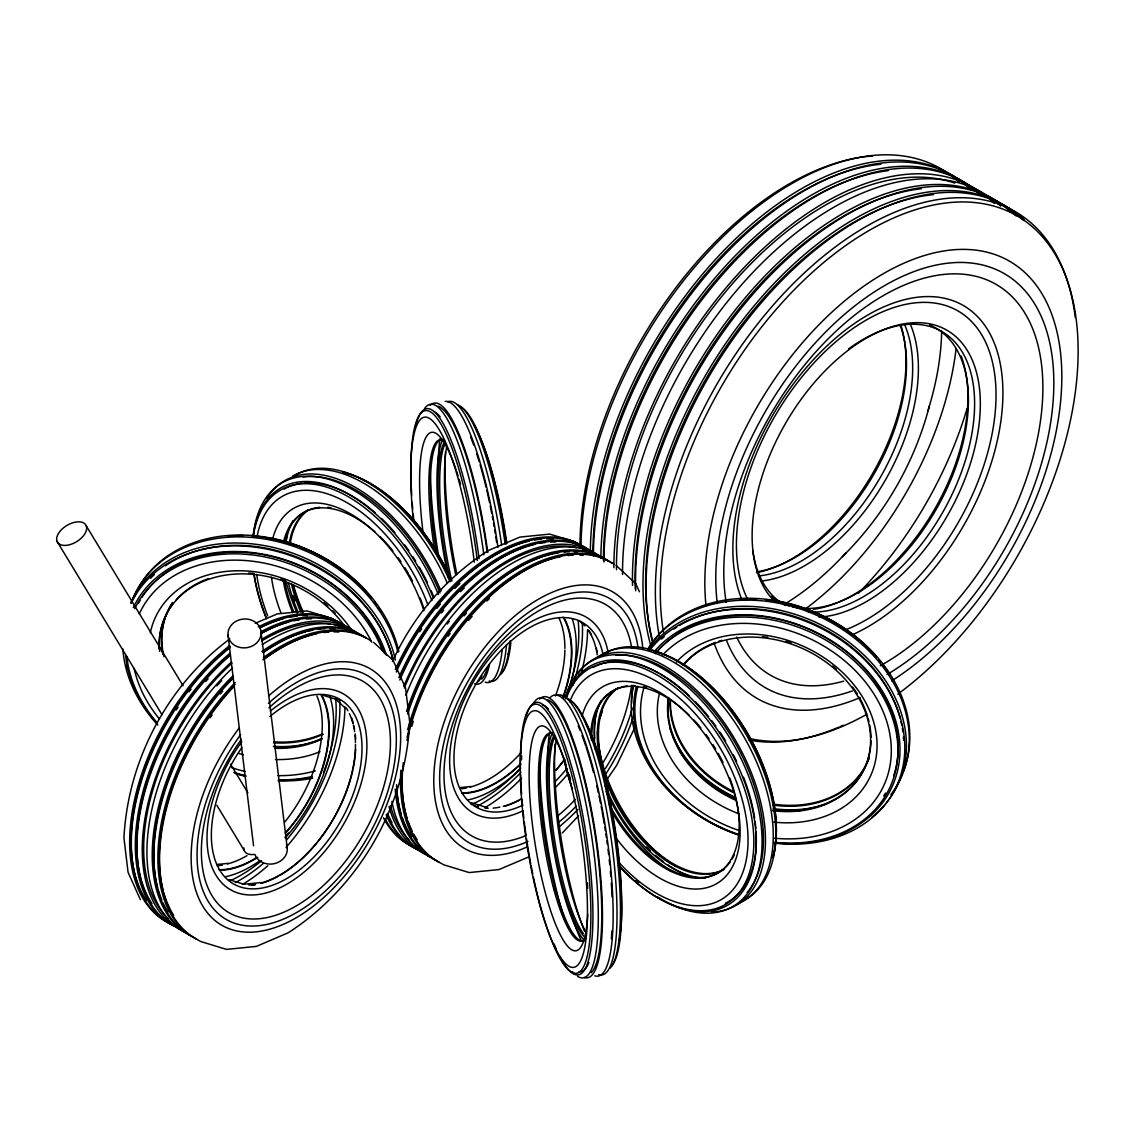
<?xml version="1.0" encoding="UTF-8"?>
<svg xmlns="http://www.w3.org/2000/svg" width="1133" height="1133" viewBox="0 0 1133 1133"><rect width="100%" height="100%" fill="white"/><g stroke="black" fill="none" stroke-linecap="round" stroke-linejoin="round"><path stroke-width="1.5" d="M409.679 722.344C405.642 806.271 358.835 887.351 288.164 932.799L256.384 946.395L226.543 949.397L200.768 941.537L195.329 938.478A172.839 99.789 -60 0 1 234.389 686.046M929.428 405.883C914.699 462.689 884.179 515.543 842.343 556.7M392.5 661.502C412.879 616.451 446.331 577.306 488.068 550.695M635.273 726.607L616.706 765.271L607.033 779.433M562.237 833.038L578.651 815.703M229.73 638.998C167.571 685.026 127.774 760.781 123.95 837.995L128.071 872.311L140.379 899.659M255.18 623.32L277.245 613.93L307.071 610.928L332.847 618.788M488.337 550.511L519.863 537.099L549.689 534.096L575.465 541.956M528.941 856.831L499.002 869.563L469.161 872.566L443.4 864.706M459.644 787.633L471.073 786.5M217.012 864.465L228.441 863.332M243.68 884.278L261.652 882.494M322.664 695.166L338.059 699.925M471.385 802.745L486.779 807.489M228.767 879.576L244.162 884.335M616.168 565.452L635.585 583.467M373.55 642.284L392.967 660.298M335.056 698.608L345.692 708.465M86.292 525.91A16.598 9.461 -31.2 0 1 67.286 545.228A16.598 9.461 -31.2 0 1 61.409 529.734A16.598 9.461 -31.2 0 1 86.292 525.91L183.079 685.777M230.551 764.194L247.9 792.845M57.032 541.333L162.033 714.767M216.814 805.251L244.204 850.486M635.854 583.849L639.451 591.766M393.236 660.681L405.43 687.632M405.557 688.014L409.707 722.018M261.072 632.058A16.598 14.417 -6.9 0 1 237.151 646.589A16.598 14.417 -6.9 0 1 235.395 621.663A16.598 14.417 -6.9 0 1 261.072 632.058L287.258 848.277M228.002 634.806L253.551 845.799M351.627 717.968A107.04 61.805 -60 0 1 353.199 722.996M353.921 725.984A107.04 61.805 -60 0 1 354.544 729.071M355.224 733.915A107.04 61.805 -60 0 1 355.649 738.957M355.663 749.083A107.04 61.805 -60 0 1 353.199 768.245M352.859 769.902A107.04 61.805 -60 0 1 280.092 875.228M278.576 876.092A107.04 61.805 -60 0 1 261.964 883.159M255.35 884.717A107.04 61.805 -60 0 1 251.965 885.213M346.245 707.998A106.53 61.508 -60 0 1 347.888 710.731M349.389 713.648A106.53 61.508 -60 0 1 352.901 723.35M353.312 724.936A106.53 61.508 -60 0 1 354.601 731.635M355.026 735.175A106.53 61.508 -60 0 1 355.45 742.512M355.479 744.381A106.53 61.508 -60 0 1 260.647 883.131M255.534 884.278A106.53 61.508 -60 0 1 248.849 885.057M269.895 716.523A106.53 61.508 -60 0 1 361.03 762.665A106.53 61.508 -60 0 1 247.504 888.541A106.53 61.508 -60 0 1 241.811 747.667M270.32 711.127A113.045 65.275 -60 0 1 365.548 763.274A113.045 65.275 -60 0 1 243.34 894.334A113.045 65.275 -60 0 1 241.796 741.704M268.946 707.898A133.68 77.186 -60 0 1 389.681 756.518A133.68 77.186 -60 0 1 247.235 918.636A133.68 77.186 -60 0 1 241.357 739.297M268.408 703.423A140.917 81.364 -60 0 1 395.459 755.584A140.917 81.364 -60 0 1 244.402 925.548A140.917 81.364 -60 0 1 240.578 734.736M268.79 695.775A148.14 85.527 -60 0 1 399.34 756.362A148.14 85.527 -60 0 1 238.553 931.298A148.14 85.527 -60 0 1 239.29 727.868M316.886 696.002A106.53 61.508 -60 0 1 284.61 822.275M246.952 855.684A106.53 61.508 -60 0 1 227.45 863.969M222.337 865.116A106.53 61.508 -60 0 1 217.295 865.768M321.22 695.322A106.53 61.508 -60 0 1 285.318 832.897M256.27 857.766A106.53 61.508 -60 0 1 218.938 869.705M321.602 694.982A107.04 61.805 -60 0 1 285.53 833.222M257.757 857.327A107.04 61.805 -60 0 1 220.439 870.215M329.774 696.03A117.648 67.923 -60 0 1 285.204 837.882M259.924 860.655A117.648 67.923 -60 0 1 225.439 876.758M335.566 698.027A134.714 77.78 -60 0 1 323.429 772.593M288.561 832.982A134.714 77.78 -60 0 1 285.134 837.145M261.567 860.683A134.714 77.78 -60 0 1 230.056 880.78M339.688 699.939A140.917 81.364 -60 0 1 286.663 839.836M263.394 863.374A140.917 81.364 -60 0 1 235.395 882.55M344.942 706.808A147.106 84.933 -60 0 1 286.082 847.357M267.855 865.697A147.106 84.933 -60 0 1 242.349 884.505M196.717 939.158A172.839 99.789 -60 0 1 235.112 682.59M263.451 657.636A172.839 99.789 -60 0 1 366.511 638.148M263.621 652.353A172.839 99.789 -60 0 1 365.463 637.667M194.295 937.614A172.839 99.789 -60 0 1 233.525 677.831M261.964 651.39A172.839 99.789 -60 0 1 363.806 636.704M191.066 935.9A172.839 99.789 -60 0 1 233.072 675.665M262.219 644.606A172.839 99.789 -60 0 1 359.94 634.622M185.755 932.827A172.839 99.789 -60 0 1 232.619 667.918M261.723 639.324A172.839 99.789 -60 0 1 355.295 631.945M182.682 930.901A172.839 99.789 -60 0 1 145.506 815.264A172.839 99.789 -60 0 1 231.628 661.87M260.689 631.888A172.839 99.789 -60 0 1 349.729 628.942M174.142 926.114A172.839 99.789 -60 0 1 139.458 806.484A172.839 99.789 -60 0 1 229.9 653.274M259.896 627.894A172.839 99.789 -60 0 1 344.333 625.614M170.162 923.82A172.839 99.789 -60 0 1 136.031 801.541A172.839 99.789 -60 0 1 229.999 647.609M258.239 626.931A172.839 99.789 -60 0 1 341.231 623.674M168.491 922.857A172.839 99.789 -60 0 1 134.558 799.7A172.839 99.789 -60 0 1 229.702 645.555M263.72 659.618A172.839 99.789 -60 0 1 371.114 640.924M168.01 918.466A170.842 98.642 -60 0 1 231.968 663.258M261.638 641.009A170.842 98.642 -60 0 1 330.255 623.844M333.753 624.552A170.842 98.642 -60 0 1 348.426 630.033M260.76 633.729A172.839 99.789 -60 0 1 349.97 628.872M172.754 925.434A172.839 99.789 -60 0 1 141.483 805.648A172.839 99.789 -60 0 1 230.211 655.37M173.675 915.294A170.842 98.642 -60 0 1 163.888 893.073M163.407 891.303A170.842 98.642 -60 0 1 235.083 684.36M262.884 659.689A170.842 98.642 -60 0 1 316.673 633.772M323.712 632.568A170.842 98.642 -60 0 1 328.896 632.058M333.966 631.874A170.842 98.642 -60 0 1 338.894 632.03M168.024 912.037A170.842 98.642 -60 0 1 163.194 903.185M161.792 899.984A170.842 98.642 -60 0 1 158.252 889.816M157.756 888.045A170.842 98.642 -60 0 1 233.157 677.322M262.983 652.325A170.842 98.642 -60 0 1 305.712 631.775M307.496 631.322A170.842 98.642 -60 0 1 312.807 630.146M318.076 629.311A170.842 98.642 -60 0 1 324.959 628.702M329.986 628.631A170.842 98.642 -60 0 1 334.844 628.9M151.992 903.624A170.842 98.642 -60 0 1 141.313 880.044M140.832 878.273A170.842 98.642 -60 0 1 230.41 654.52M260.647 633.545A170.842 98.642 -60 0 1 288.788 622.003M294.098 620.728A170.842 98.642 -60 0 1 299.395 619.779M306.321 619.015A170.842 98.642 -60 0 1 311.391 618.845M146.341 900.367A170.842 98.642 -60 0 1 135.677 876.786M135.181 875.016A170.842 98.642 -60 0 1 230.396 646.674M261.312 627.016A170.842 98.642 -60 0 1 283.137 618.745M290.232 617.117A170.842 98.642 -60 0 1 297.243 616.069M302.384 615.658A170.842 98.642 -60 0 1 307.411 615.601M210.172 717.755A170.842 98.642 -60 0 1 212.154 714.965M176.167 710.023A170.842 98.642 -60 0 1 178.065 707.148M188.999 691.838A170.842 98.642 -60 0 1 191.052 689.176M220.298 694.033A170.842 98.642 -60 0 1 222.649 691.3M216.856 685.932A170.842 98.642 -60 0 1 221.686 680.621M205.71 681.528A170.842 98.642 -60 0 1 208.09 678.837M280.998 613.01A113.739 65.672 60 0 1 271.438 577.207M272.954 537.892A113.739 65.672 60 0 1 344.064 510.416A113.739 65.672 60 0 1 423.898 610.729M342.633 472.419A136.158 78.616 60 0 1 451.755 581.144M266.963 498.18A142.206 82.1 60 0 1 441.006 591.199M292.555 476.115A142.206 82.1 60 0 1 447.45 583.481M267.7 615.87A129.813 74.948 60 0 1 256.709 574.431M257.092 536.504A129.813 74.948 60 0 1 333.286 495.985A129.813 74.948 60 0 1 427.906 604.909M284.114 489.102A135.181 78.05 60 0 1 302.129 483.182M303.899 482.998A135.181 78.05 60 0 1 375.108 512.668M381.467 518.461A135.181 78.05 60 0 1 394.879 532.637M404.778 545.03A135.181 78.05 60 0 1 408.886 550.751M412.837 556.629A135.181 78.05 60 0 1 415.684 561.104M419.295 567.151A135.181 78.05 60 0 1 427.538 582.759M431.191 590.775A135.181 78.05 60 0 1 433.854 597.19M292.654 612.67A105.114 60.686 60 0 1 283.321 581.102M283.986 540.144A105.114 60.686 60 0 1 375.023 532.014M379.966 536.617A105.114 60.686 60 0 1 392.953 550.935M398.08 557.648A105.114 60.686 60 0 1 401.04 561.841M404.807 567.605A105.114 60.686 60 0 1 408.347 573.468M409.197 574.955A105.114 60.686 60 0 1 412.454 580.988M420.159 598.068A105.114 60.686 60 0 1 423.685 608.095M266.397 618.689A136.158 78.616 60 0 1 253.948 574.346M253.268 536.716A136.158 78.616 60 0 1 330.496 488.408A136.158 78.616 60 0 1 431.885 600.575M294.92 600.943A113.484 65.516 60 0 1 293.15 595.859M285.842 542.707A113.484 65.516 60 0 1 287.06 534.153M297.158 613.137A122.152 70.529 60 0 1 286.337 582.419M295.784 474.911A141.639 81.774 60 0 1 450.056 581.838M344.602 472.404A137.872 79.593 60 0 1 451.076 580.393M266.467 617.995A137.872 79.593 60 0 1 254.203 575.026M253.24 535.144A137.872 79.593 60 0 1 330.85 486.029A137.872 79.593 60 0 1 433.486 598.252M253.226 536.617A141.639 81.774 60 0 1 330.539 479.854A141.639 81.774 60 0 1 438.372 594.542M303.177 477.12A139.444 80.5 60 0 1 439.986 593.012M298.05 611.99A109.405 63.165 60 0 1 288.504 583.084M285.955 543.132A109.405 63.165 60 0 1 292.965 520.684M293.829 612.004A105.114 60.686 60 0 1 284.496 580.422M284.397 542.65A105.114 60.686 60 0 1 319.789 507.357M327.692 507.343A105.114 60.686 60 0 1 330.992 507.726M302.582 612.769A105.114 60.686 60 0 1 293.022 584.925M290.246 543.755A105.114 60.686 60 0 1 308.488 509.907M300.727 611.891A105.114 60.686 60 0 1 291.464 583.948M289.085 544.435A105.114 60.686 60 0 1 308.643 509.694M303.205 612.004A113.739 65.672 60 0 1 293.574 585.506M150.576 578.297A139.444 109.972 24.9 0 1 154.3 574.629M165.276 565.834A139.444 109.972 24.9 0 1 300.075 558.357A139.444 109.972 24.9 0 1 392.797 660.1M320.03 751.675A113.739 89.705 24.9 0 1 275.489 759.549M243.439 754.805A113.739 89.705 24.9 0 1 238.397 753.332M150.307 632.837A113.739 89.705 24.9 0 1 238.341 570.763A113.739 89.705 24.9 0 1 352.859 632.016M311.773 777.309A137.872 108.74 24.9 0 1 279.115 780.354M245.025 775.907A137.872 108.74 24.9 0 1 235.097 773.216M157.02 723.406A137.872 108.74 24.9 0 1 125.593 655.2M133.34 607.6A137.872 108.74 24.9 0 1 263.493 554.264A137.872 108.74 24.9 0 1 386.41 655.157M312.666 778.159A141.639 111.7 24.9 0 1 278.151 780.849M245.847 776.36A141.639 111.7 24.9 0 1 235.65 773.598M157.799 725.078A141.639 111.7 24.9 0 1 122.86 648.954M131.116 603.45A141.639 111.7 24.9 0 1 269.696 549.661A141.639 111.7 24.9 0 1 393.42 660.695M127.349 668.895A142.206 112.153 24.9 0 1 126.429 665.482M130.961 602.459A142.206 112.153 24.9 0 1 270.759 546.857A142.206 112.153 24.9 0 1 395.431 660.086M131.258 602.714A142.206 112.153 24.9 0 1 268.394 539.662A142.206 112.153 24.9 0 1 397.895 652.211M315.286 770.865A129.813 102.381 24.9 0 1 278.01 775.638M245.294 771.531A129.813 102.381 24.9 0 1 231.585 767.636M159.484 719.016A129.813 102.381 24.9 0 1 134.105 668.328M139.274 613.944A129.813 102.381 24.9 0 1 252.432 561.217A129.813 102.381 24.9 0 1 371.751 642.184M138.368 603.436A135.181 106.615 24.9 0 1 140.081 600.377M141.908 597.374A135.181 106.615 24.9 0 1 270.886 556.261A135.181 106.615 24.9 0 1 384.625 653.67M322.31 738.773A105.114 82.907 24.9 0 1 274.639 748.29M159.045 648.855A105.114 82.907 24.9 0 1 228.894 574.658A105.114 82.907 24.9 0 1 344.687 626.167M312.34 776.473A136.158 107.38 24.9 0 1 278.421 779.844M245.833 775.708A136.158 107.38 24.9 0 1 233.837 772.451M157.487 723.208A136.158 107.38 24.9 0 1 126.868 656.828M134.742 608.676A136.158 107.38 24.9 0 1 260.477 556.119A136.158 107.38 24.9 0 1 382.685 651.234M134.076 597.388A141.639 111.7 24.9 0 1 272.543 538.402A141.639 111.7 24.9 0 1 398.816 651.602M227.676 536.263A137.872 108.74 24.9 0 1 243.057 535.612M253.48 536.065A137.872 108.74 24.9 0 1 265.646 537.467M267.289 537.736A137.872 108.74 24.9 0 1 371.298 597.856M374.414 601.92A137.872 108.74 24.9 0 1 376.383 604.654M378.28 607.415A137.872 108.74 24.9 0 1 380.971 611.593M323.259 734.17A105.114 82.907 24.9 0 1 273.577 742.781M162.755 654.067A105.114 82.907 24.9 0 1 172.145 603.365M252.333 536.433A136.158 107.38 24.9 0 1 257.503 536.858M266.071 537.948A136.158 107.38 24.9 0 1 298.461 546.389M300.103 546.998A136.158 107.38 24.9 0 1 330.411 562.124M331.827 563.016A136.158 107.38 24.9 0 1 356.612 582.504M321.206 738.589A105.114 82.907 24.9 0 1 275.064 747.369M159.725 651.418A105.114 82.907 24.9 0 1 172.995 603.677M176.21 599.782A105.114 82.907 24.9 0 1 208.543 578.566M248.552 573.1A105.114 82.907 24.9 0 1 253.877 573.482M280.757 579.09A105.114 82.907 24.9 0 1 285.615 580.762M324.052 602.742A105.114 82.907 24.9 0 1 327.89 606.042M332.72 610.616A105.114 82.907 24.9 0 1 335.17 613.137M322.14 733.957A105.114 82.907 24.9 0 1 274.002 741.86M163.917 656.673A105.114 82.907 24.9 0 1 165.319 617.485M165.871 615.913A105.114 82.907 24.9 0 1 172.57 602.444M319.18 740.132A109.405 86.292 24.9 0 1 273.308 746.293M285.955 747.497A113.484 89.507 24.9 0 1 274.214 747.143M615.601 655.143A139.444 80.5 60 0 1 736.677 745.599A139.444 80.5 60 0 1 747.171 892.45M582.008 716.325A113.739 65.672 60 0 1 688.737 715.376A113.739 65.672 60 0 1 731.139 869.11A113.739 65.672 60 0 1 615.29 837.004M655.129 651.687A136.158 78.616 60 0 1 773.046 855.925M565.551 698.834A137.872 79.593 60 0 1 690.719 697.928A137.872 79.593 60 0 1 749.593 878.981A137.872 79.593 60 0 1 620.218 866.972M570.735 783.47A137.872 79.593 60 0 1 564.546 760.54M565.211 698.126A141.639 81.774 60 0 1 680.692 681.131A141.639 81.774 60 0 1 761.433 854.579A141.639 81.774 60 0 1 657.834 897.081M638.686 882.961A141.639 81.774 60 0 1 636.024 880.653M577.816 673.88A142.206 82.1 60 0 1 737.314 743.446A142.206 82.1 60 0 1 711.906 911.994M597.459 657.239A142.206 82.1 60 0 1 744.523 737.895A142.206 82.1 60 0 1 737.866 903.752M569.772 701.724A129.813 74.948 60 0 1 689.473 707.587A129.813 74.948 60 0 1 740.826 877.211A129.813 74.948 60 0 1 618.193 861.703M593.154 667.535A135.181 78.05 60 0 1 659.194 673.342M660.751 674.22A135.181 78.05 60 0 1 689.261 695.704M695.478 701.823A135.181 78.05 60 0 1 708.536 716.608M711.736 720.673A135.181 78.05 60 0 1 715.9 726.295M719.937 732.102A135.181 78.05 60 0 1 725.658 741.039M733.419 754.847A135.181 78.05 60 0 1 736.577 761.192M743.531 777.21A135.181 78.05 60 0 1 753.077 809.344M753.431 811.086A135.181 78.05 60 0 1 754.635 818.026M755.116 821.482A135.181 78.05 60 0 1 755.838 828.308M756.079 831.65A135.181 78.05 60 0 1 725.347 903.256M729.836 778.144A105.114 60.686 60 0 1 709.57 876.616A105.114 60.686 60 0 1 612.273 812.588M590.576 735.643A105.114 60.686 60 0 1 689.02 715.036M693.878 720.007A105.114 60.686 60 0 1 700.888 727.995M706.114 734.694A105.114 60.686 60 0 1 709.102 738.858M712.94 744.579A105.114 60.686 60 0 1 715.659 748.955M718.237 753.374A105.114 60.686 60 0 1 723.052 762.495M566.67 697.277A136.158 78.616 60 0 1 691.824 702.333A136.158 78.616 60 0 1 746.548 880.242A136.158 78.616 60 0 1 618.377 865.385M572.363 789.05A136.158 78.616 60 0 1 563.88 758.019M689.218 876.036A113.484 65.516 60 0 1 667.748 864.819M663.556 861.845A113.484 65.516 60 0 1 655.299 855.217M650.2 850.6A113.484 65.516 60 0 1 646.476 846.946M595.703 747.015A113.484 65.516 60 0 1 595.264 743.56M594.783 738.433A113.484 65.516 60 0 1 596.454 710.957M671.345 871.518A122.152 70.529 60 0 1 606.212 791.57M591.539 740.543A122.152 70.529 60 0 1 591.015 735.359M602.062 655.072A141.639 81.774 60 0 1 746.463 735.105A141.639 81.774 60 0 1 743.574 900.197M650.172 649.974A137.872 79.593 60 0 1 746.52 732.116A137.872 79.593 60 0 1 773.046 857.639M722.769 870.13A105.114 60.686 60 0 1 619.043 808.679A105.114 60.686 60 0 1 617.683 688.128M730.374 861.646A105.114 60.686 60 0 1 609.342 804.388M591.681 738.659A105.114 60.686 60 0 1 627.186 685.961M631.931 685.621A105.114 60.686 60 0 1 635.117 685.663M643.388 686.754A105.114 60.686 60 0 1 646.759 687.561M734.326 854.806A105.114 60.686 60 0 1 732.06 859.055M705.42 878.202A109.405 63.165 60 0 1 605.192 785.849M595.321 749.281A109.405 63.165 60 0 1 601.226 700.591M675.112 865.909A113.739 65.672 60 0 1 597.516 731.507M723.93 869.45A105.114 60.686 60 0 1 620.898 809.203A105.114 60.686 60 0 1 617.542 688.34M661.601 639.069A139.444 109.972 24.9 0 1 664.165 636.689M673.838 629.07A139.444 109.972 24.9 0 1 676.628 627.215M679.517 625.416A139.444 109.972 24.9 0 1 900.14 718.294M900.976 721.65A139.444 109.972 24.9 0 1 901.726 725.035M902.35 728.42A139.444 109.972 24.9 0 1 902.859 731.791M903.412 736.847A139.444 109.972 24.9 0 1 903.638 740.189M676.387 662.069A113.739 89.705 24.9 0 1 862.695 697.277A113.739 89.705 24.9 0 1 773.91 822.147M738.744 813.721A113.739 89.705 24.9 0 1 659.236 694.416M654.676 651.135A137.872 108.74 24.9 0 1 881.941 690.408A137.872 108.74 24.9 0 1 773.754 842.669M738.773 834.894A137.872 108.74 24.9 0 1 636.321 686.584M649.521 650.484A141.639 111.7 24.9 0 1 884.746 684.403A141.639 111.7 24.9 0 1 774.788 843.179M737.526 834.653A141.639 111.7 24.9 0 1 633.163 686.258M650.13 647.849A142.206 112.153 24.9 0 1 849.325 642.482A142.206 112.153 24.9 0 1 871.985 817.148M634.183 725.29A142.206 112.153 24.9 0 1 633.474 721.848M631.718 703.055A142.206 112.153 24.9 0 1 633.347 685.479M648.062 648.812A142.206 112.153 24.9 0 1 835.998 625.359A142.206 112.153 24.9 0 1 890.892 794.615M662.791 654.888A129.813 102.381 24.9 0 1 874.917 695.591A129.813 102.381 24.9 0 1 774.505 838.208M738.461 830.305A129.813 102.381 24.9 0 1 644.28 686.556M885.595 793.058A135.181 106.615 24.9 0 1 883.698 796.003M655.497 653.599A135.181 106.615 24.9 0 1 818.451 633.8A135.181 106.615 24.9 0 1 893.696 775.666M683.227 665.227A105.114 82.907 24.9 0 1 857.129 695.265A105.114 82.907 24.9 0 1 772.579 810.676M734.878 799.884A105.114 82.907 24.9 0 1 668.272 698.424M655.639 653.019A136.158 107.38 24.9 0 1 879.661 691.116A136.158 107.38 24.9 0 1 774.958 842.357M739.013 834.596A136.158 107.38 24.9 0 1 637.921 686.414M871.008 740.855A105.114 82.907 24.9 0 1 773.003 809.755M735.303 798.963A105.114 82.907 24.9 0 1 668.697 697.503M683.652 664.306A105.114 82.907 24.9 0 1 715.49 642.397M718.719 641.25A105.114 82.907 24.9 0 1 721.792 640.287M762.438 636.718A105.114 82.907 24.9 0 1 767.735 637.355M786.047 641.32A105.114 82.907 24.9 0 1 790.947 642.864M832.613 665.977A105.114 82.907 24.9 0 1 836.451 669.277M852.667 687.094A105.114 82.907 24.9 0 1 857.412 694.118M859.239 697.192A105.114 82.907 24.9 0 1 867.566 716.396M868.062 718.138A105.114 82.907 24.9 0 1 868.969 721.636M869.705 725.162A105.114 82.907 24.9 0 1 871.008 737.427M801.045 810.449A113.484 89.507 24.9 0 1 776.034 809.684M734.68 797.59A113.484 89.507 24.9 0 1 679.573 751.066M647.878 649.747A141.639 111.7 24.9 0 1 821.439 615.162A141.639 111.7 24.9 0 1 903.398 771.021M739.736 599.215A137.872 108.74 24.9 0 1 756.816 598.989M767.268 599.796A137.872 108.74 24.9 0 1 876.574 657.112M878.769 659.76A137.872 108.74 24.9 0 1 880.908 662.437M882.975 665.156A137.872 108.74 24.9 0 1 889.532 674.829M869.068 757.977A105.114 82.907 24.9 0 1 773.287 805.11M732.683 792.307A105.114 82.907 24.9 0 1 670.085 699.897M740.585 599.711A136.158 107.38 24.9 0 1 745.571 599.442M766.064 600.093A136.158 107.38 24.9 0 1 771.219 600.702M776.332 601.467A136.158 107.38 24.9 0 1 853.305 635.457M856.052 637.652A136.158 107.38 24.9 0 1 858.743 639.918M868.912 758.614A105.114 82.907 24.9 0 1 773.712 804.189M733.108 791.386A105.114 82.907 24.9 0 1 670.424 702.403M824.371 804.557A109.405 86.292 24.9 0 1 773.244 808.608M734.906 797.15A109.405 86.292 24.9 0 1 669.943 727.924M589.132 630.741A107.04 61.805 -60 0 1 591.553 634.933M596.199 647.637A107.04 61.805 -60 0 1 597.162 652.24M564.744 759.422A107.04 61.805 -60 0 1 555.906 770.369M519.679 800.082A107.04 61.805 -60 0 1 504.582 806.328M578.736 620.502A106.53 61.508 -60 0 1 584.855 625.94M587.999 629.877A106.53 61.508 -60 0 1 595.533 646.518M595.93 648.104A106.53 61.508 -60 0 1 597.218 654.803M564.602 759.209A106.53 61.508 -60 0 1 555.807 770.128M521.138 798.935A106.53 61.508 -60 0 1 503.264 806.299M499.851 807.121A106.53 61.508 -60 0 1 493.11 808.112M488.238 808.268A106.53 61.508 -60 0 1 485.108 808.098M478.494 806.965A106.53 61.508 -60 0 1 473.835 805.407M522.752 805.223A106.53 61.508 -60 0 1 453.965 758.94A106.53 61.508 -60 0 1 521.619 632.71A106.53 61.508 -60 0 1 603.167 655.157M566.953 768.386A106.53 61.508 -60 0 1 555.043 781.671M523.163 810.676A113.045 65.275 -60 0 1 449.645 761.758A113.045 65.275 -60 0 1 522.058 627.413A113.045 65.275 -60 0 1 608.194 652.905M602.388 711.042A113.045 65.275 -60 0 1 600.065 717.798M568.412 773.216A113.045 65.275 -60 0 1 555.255 787.548M526.179 835.46A133.68 77.186 -60 0 1 444.037 771.106A133.68 77.186 -60 0 1 532.326 614.78A133.68 77.186 -60 0 1 631.775 648.487M631.605 685.352A133.68 77.186 -60 0 1 602.699 763.203M575.295 799.445A133.68 77.186 -60 0 1 557.663 815.958M527.936 841.451A140.917 81.364 -60 0 1 439.717 774.321A140.917 81.364 -60 0 1 534.422 608.492A140.917 81.364 -60 0 1 638.091 648.529M632.341 708.097A140.917 81.364 -60 0 1 605.263 768.755M576.23 806.144A140.917 81.364 -60 0 1 558.442 822.459M527.256 846.889A148.14 85.527 -60 0 1 433.854 775.595A148.14 85.527 -60 0 1 535.838 600.745A148.14 85.527 -60 0 1 642.822 648.77M633.998 714.767A148.14 85.527 -60 0 1 606.183 773.386M578 809.373A148.14 85.527 -60 0 1 558.626 827.217M558.81 617.641A106.53 61.508 -60 0 1 564.9 648.373M564.885 649.988A106.53 61.508 -60 0 1 555.439 696.016M521.421 752.298A106.53 61.508 -60 0 1 470.068 787.138M466.654 787.945A106.53 61.508 -60 0 1 461.584 788.78M563.044 617.103A106.53 61.508 -60 0 1 562.591 698.098M520.599 763.727A106.53 61.508 -60 0 1 461.556 792.873M564.22 618.151A107.04 61.805 -60 0 1 562.974 698.14M520.769 764.095A107.04 61.805 -60 0 1 463.057 793.369M572.392 619.199A117.648 67.923 -60 0 1 566.33 697.022M520.67 768.528A117.648 67.923 -60 0 1 468.056 799.926M578.184 621.196A134.714 77.78 -60 0 1 566.047 695.761M519.396 769.604A134.714 77.78 -60 0 1 471.116 804.628M582.305 623.093A140.917 81.364 -60 0 1 572.802 685.635M520.996 772.281A140.917 81.364 -60 0 1 478.013 805.719M587.56 629.976A147.106 84.933 -60 0 1 581.739 671.345M521.548 778.272A147.106 84.933 -60 0 1 484.966 807.673M407.002 740.373A172.839 99.789 -60 0 1 496.027 591.044A172.839 99.789 -60 0 1 613.732 564.092M442.564 864.04A172.839 99.789 -60 0 1 403.291 762.636M407.71 729.624A172.839 99.789 -60 0 1 612.075 563.129M439.335 862.326A172.839 99.789 -60 0 1 400.884 770.143M407.611 714.073A172.839 99.789 -60 0 1 608.095 560.835M436.927 860.783A172.839 99.789 -60 0 1 396.607 784.702M405.911 695.223A172.839 99.789 -60 0 1 602.558 557.79M428.387 855.996A172.839 99.789 -60 0 1 391.891 801.442M403.787 686.244A172.839 99.789 -60 0 1 597.912 555.113M425.3 854.07A172.839 99.789 -60 0 1 389.058 806.668M399.822 680.027A172.839 99.789 -60 0 1 592.601 552.04M418.417 850.246A172.839 99.789 -60 0 1 387.16 814.032M416.76 849.283A172.839 99.789 -60 0 1 386.169 814.726M398.844 677.492A172.839 99.789 -60 0 1 586.554 548.287M396.253 672.025A172.839 99.789 -60 0 1 585.52 547.806M412.78 846.988A172.839 99.789 -60 0 1 385.135 818.777M411.123 846.025A172.839 99.789 -60 0 1 383.478 817.814M395.318 669.49A172.839 99.789 -60 0 1 580.917 545.03M406.492 711.467A172.839 99.789 -60 0 1 607.869 560.863M430.653 857.426A172.839 99.789 -60 0 1 395.219 789.12M421.688 849.948A170.842 98.642 -60 0 1 415.953 846.167M409.367 840.403A170.842 98.642 -60 0 1 390.418 805.464M404.339 687.986A170.842 98.642 -60 0 1 576.371 547.706M583.141 549.689A170.842 98.642 -60 0 1 591.044 553.201M417.185 839.822A170.842 98.642 -60 0 1 413.772 834.171M412.2 831.155A170.842 98.642 -60 0 1 408.163 821.425M407.03 817.984A170.842 98.642 -60 0 1 402.215 770.652M407.101 737.286A170.842 98.642 -60 0 1 553.98 558.201M555.751 557.748A170.842 98.642 -60 0 1 561.062 556.572M568.072 555.524A170.842 98.642 -60 0 1 573.227 555.128M579.884 555.113A170.842 98.642 -60 0 1 583.113 555.326M411.534 836.565A170.842 98.642 -60 0 1 402.512 818.168M401.394 814.726A170.842 98.642 -60 0 1 396.762 789.928M407.597 711.963A170.842 98.642 -60 0 1 558.937 552.72M564.163 552.097A170.842 98.642 -60 0 1 569.276 551.799M574.247 551.842A170.842 98.642 -60 0 1 577.476 552.054M392.004 822.6A170.842 98.642 -60 0 1 387.486 813.381M400.006 677.718A170.842 98.642 -60 0 1 534.96 544.293M540.257 543.231A170.842 98.642 -60 0 1 545.497 542.495M550.652 542.084A170.842 98.642 -60 0 1 555.666 542.027M411.775 726.423A170.842 98.642 -60 0 1 413.276 721.31M468.552 620.459A170.842 98.642 -60 0 1 472.093 616.38M486.822 601.057A170.842 98.642 -60 0 1 489.329 598.691M396.465 669.787A170.842 98.642 -60 0 1 529.309 541.036M534.606 539.959A170.842 98.642 -60 0 1 541.588 539.053M546.701 538.77A170.842 98.642 -60 0 1 553.286 538.897M448.13 636.264A170.842 98.642 -60 0 1 450.127 633.489M464.091 615.828A170.842 98.642 -60 0 1 466.456 613.123M447.209 624.014A170.842 98.642 -60 0 1 449.277 621.351M419.734 631.747A170.842 98.642 -60 0 1 421.646 628.886M436.885 608.336A170.842 98.642 -60 0 1 440.34 604.172M454.857 588.409A170.842 98.642 -60 0 1 459.856 583.566M441.388 612.995A170.842 98.642 -60 0 1 443.669 610.191M460.508 591.667A170.842 98.642 -60 0 1 464.247 588.013M547.621 699.769A139.444 29.472 81.2 0 1 594.301 829.625A139.444 29.472 81.2 0 1 591.185 972.737M587.715 914.204A113.739 24.034 81.2 0 1 553.258 918.254A113.739 24.034 81.2 0 1 529.847 756.051A113.739 24.034 81.2 0 1 566.174 765.058M569.106 774.363A113.739 24.034 81.2 0 1 570.536 779.306M587.461 882.862A113.739 24.034 81.2 0 1 587.715 888.23M568.738 699.797A136.158 28.778 81.2 0 1 614.313 826.608A136.158 28.778 81.2 0 1 611.282 966.35M584.401 931A129.813 27.433 81.2 0 1 555.071 744.041M586.398 724.143A129.813 27.433 81.2 0 1 620.601 931.128M619.907 936.821A129.813 27.433 81.2 0 1 619.34 940.362M526.321 715.674A137.872 29.132 81.2 0 1 587.475 844.014A137.872 29.132 81.2 0 1 559.759 956.294M555.991 948.392A137.872 29.132 81.2 0 1 554.122 944.001M521.548 759.733A137.872 29.132 81.2 0 1 521.591 755.909M535.725 700.236A141.639 29.925 81.2 0 1 591.525 835.347A141.639 29.925 81.2 0 1 577.547 976.334M575.026 974.366A141.639 29.925 81.2 0 1 572.434 971.647M533.303 703.437A141.639 29.925 81.2 0 1 534.889 701.157M539.648 699.061A142.206 30.053 81.2 0 1 594.867 829.469A142.206 30.053 81.2 0 1 584.076 977.453M550.298 697.418A142.206 30.053 81.2 0 1 605.532 827.826A142.206 30.053 81.2 0 1 594.726 975.796M520.429 767.749A136.158 28.778 81.2 0 1 562.577 744.735A136.158 28.778 81.2 0 1 587.531 954.807A136.158 28.778 81.2 0 1 533.459 877.395M532.737 873.982A136.158 28.778 81.2 0 1 531.037 865.428M530.711 863.714A136.158 28.778 81.2 0 1 526.519 838.647M526.024 835.29A136.158 28.778 81.2 0 1 525.344 830.277M525.117 828.62A136.158 28.778 81.2 0 1 524.239 821.652M523.828 818.153A136.158 28.778 81.2 0 1 523.078 811.186M522.568 806.002A136.158 28.778 81.2 0 1 521.973 799.204M521.591 794.219A136.158 28.778 81.2 0 1 520.585 774.533M557.28 695.393A141.639 29.925 81.2 0 1 610.56 834.554A141.639 29.925 81.2 0 1 598.691 974.607M566.939 698.353A137.872 29.132 81.2 0 1 613.08 826.75A137.872 29.132 81.2 0 1 610.007 968.248M584.826 939.399A105.114 22.207 81.2 0 1 543.996 842.994A105.114 22.207 81.2 0 1 551.983 733.617M581.116 940.291A129.134 27.291 81.2 0 1 573.057 919.84M572.462 918.056A129.134 27.291 81.2 0 1 570.012 910.38M547.706 766.092A129.134 27.291 81.2 0 1 547.692 762.849M547.876 752.227A129.134 27.291 81.2 0 1 549.533 732.343M585.888 938.082A105.114 22.207 81.2 0 1 553.088 840.658A105.114 22.207 81.2 0 1 553.98 735.742M578.212 725.941A139.444 29.472 81.2 0 1 580.096 730.473M581.98 735.317A139.444 29.472 81.2 0 1 585.662 745.741M586.172 747.256A139.444 29.472 81.2 0 1 593.465 772.309M596.765 785.778A139.444 29.472 81.2 0 1 598.295 792.604M599.045 796.074A139.444 29.472 81.2 0 1 600.49 803.056M601.17 806.569A139.444 29.472 81.2 0 1 601.85 810.067M602.161 811.752A139.444 29.472 81.2 0 1 604.257 823.663M604.824 827.118A139.444 29.472 81.2 0 1 605.362 830.574M605.9 834.015A139.444 29.472 81.2 0 1 606.396 837.471M606.891 840.898A139.444 29.472 81.2 0 1 607.359 844.312M608.024 849.41A139.444 29.472 81.2 0 1 608.633 854.523M609.214 859.621A139.444 29.472 81.2 0 1 609.752 864.706M610.39 871.419A139.444 29.472 81.2 0 1 610.814 876.375M611.31 883.004A139.444 29.472 81.2 0 1 612.075 896.982M611.933 930.887A139.444 29.472 81.2 0 1 611.338 938.705M585.124 940.192A105.114 22.207 81.2 0 1 545.596 842.754A105.114 22.207 81.2 0 1 552.068 733.079M584.501 940.631A109.405 23.127 81.2 0 1 551.983 839.44A109.405 23.127 81.2 0 1 552.352 733.037M554.887 890.991A109.405 23.127 81.2 0 1 553.471 885.666M542.424 827.09A109.405 23.127 81.2 0 1 541.999 823.578M540.073 804.529A109.405 23.127 81.2 0 1 539.832 801.201M585.988 932.53A113.739 24.034 81.2 0 1 556.232 740.345M583.453 933.649A105.114 22.207 81.2 0 1 553.796 834.525A105.114 22.207 81.2 0 1 554.83 736.832M565.098 921.228A137.334 29.019 81.2 0 1 539.747 762.438M542.509 704.839A135.181 28.566 81.2 0 1 548.457 709.046M588.919 962.568A135.181 28.566 81.2 0 1 579.048 971.746M254.458 854.381A16.598 9.461 -31.2 0 1 243.822 847.909M459.205 406.18A136.158 28.778 81.2 0 1 506.437 543.939M510.87 642.538A136.158 28.778 81.2 0 1 501.735 672.733M456.896 574.219A129.813 27.433 81.2 0 1 445.439 452.053M474.231 425.611A129.813 27.433 81.2 0 1 506.805 543.174M510.105 645.003A129.813 27.433 81.2 0 1 509.496 648.43M508.83 651.602A129.813 27.433 81.2 0 1 508.108 654.492M415.684 426.178A137.872 29.132 81.2 0 1 446.983 430.88A137.872 29.132 81.2 0 1 479.047 558.753M430.101 405.444A142.206 30.053 81.2 0 1 487.785 552.522M489.484 664.589A142.206 30.053 81.2 0 1 474.543 683.836M445.156 401.422A142.206 30.053 81.2 0 1 497.954 547.395M502.131 650.583A142.206 30.053 81.2 0 1 485.193 682.179M413.545 521.746A129.813 27.433 81.2 0 1 429.959 418.7A129.813 27.433 81.2 0 1 474.288 562.152M413.913 521.053A136.158 28.778 81.2 0 1 413.205 514.113M412.724 508.972A136.158 28.778 81.2 0 1 412.185 502.259M411.704 495.149A136.158 28.778 81.2 0 1 433.967 414.664A136.158 28.778 81.2 0 1 477.29 560.58M447.747 401.776A141.639 29.925 81.2 0 1 501.622 545.001M506.522 644.564A141.639 29.925 81.2 0 1 489.144 681.004M457.392 404.736A137.872 29.132 81.2 0 1 505.219 544.222M510.006 640.938A137.872 29.132 81.2 0 1 500.474 674.631M434.746 551.091A105.114 22.207 81.2 0 1 444.986 441.388M438.287 460.338A129.134 27.291 81.2 0 1 439.986 438.726M424.549 408.602A141.639 29.925 81.2 0 1 483.848 554.83M481.907 675.806A141.639 29.925 81.2 0 1 478.027 681.868M438.089 406.152A139.444 29.472 81.2 0 1 487.162 552.352M487.388 667.904A139.444 29.472 81.2 0 1 481.652 679.12M470.563 436.871A139.444 29.472 81.2 0 1 473.693 445.085M476.639 453.653A139.444 29.472 81.2 0 1 479.132 461.57M480.109 464.87A139.444 29.472 81.2 0 1 486.043 487.148M486.836 490.476A139.444 29.472 81.2 0 1 489.513 502.457M490.235 505.941A139.444 29.472 81.2 0 1 491.637 512.952M492.317 516.464A139.444 29.472 81.2 0 1 492.94 519.82M493.549 523.205A139.444 29.472 81.2 0 1 494.144 526.618M494.724 530.046A139.444 29.472 81.2 0 1 495.291 533.501M495.829 536.957A139.444 29.472 81.2 0 1 496.608 542.126M448.413 577.632A109.405 23.127 81.2 0 1 442.819 439.42M436.899 554.249A105.114 22.207 81.2 0 1 442.536 439.462M450.07 580.606A105.114 22.207 81.2 0 1 444.448 442.125M432.452 529.975A109.405 23.127 81.2 0 1 432.041 526.463M429.945 502.316A109.405 23.127 81.2 0 1 429.761 498.846M455.792 575.111A113.739 24.034 81.2 0 1 446.699 446.728M451.67 580.365A105.114 22.207 81.2 0 1 445.297 443.215M423.303 534.521A113.739 24.034 81.2 0 1 425.611 437.975A113.739 24.034 81.2 0 1 456.033 469.614M456.641 471.441A113.739 24.034 81.2 0 1 458.114 475.973M459.092 479.132A113.739 24.034 81.2 0 1 460.536 484.032M439.108 558.951A137.334 29.019 81.2 0 1 430.214 468.821M434.109 411.69A135.181 28.566 81.2 0 1 440.156 416.817M650.625 645.059A298.191 172.159 -60 0 1 761.56 297.143A298.191 172.159 -60 0 1 1023.467 220.227M635.755 590.789A298.191 172.159 -60 0 1 776.105 269.527A298.191 172.159 -60 0 1 1016.046 215.936M706.001 605.673A252.432 145.746 -60 0 1 866.986 284.001A252.432 145.746 -60 0 1 1061.394 362.758A252.432 145.746 -60 0 1 891.657 680.891M860.032 697.602A252.432 145.746 -60 0 1 714.187 643.303M622.541 574.502A298.191 172.159 -60 0 1 764.888 260.264A298.191 172.159 -60 0 1 1000.68 206.178M652.396 641.802A298.191 172.159 -60 0 1 765.228 298.262A298.191 172.159 -60 0 1 1024.218 219.774M717.231 602.883A239.035 137.999 -60 0 1 869.308 295.26A239.035 137.999 -60 0 1 1053.591 372.941A239.035 137.999 -60 0 1 887.111 674.489M852.313 690.946A239.035 137.999 -60 0 1 726.72 640.966M659.406 636.774A298.191 172.159 -60 0 1 831.905 249.515A298.191 172.159 -60 0 1 1075.274 317.467M843.235 725.233A298.191 172.159 -60 0 1 840.204 726.579M838.703 727.216A298.191 172.159 -60 0 1 749.026 740.005M663.414 631.973A295.458 170.587 -60 0 1 835.715 252.886A295.458 170.587 -60 0 1 1075.812 316.532A295.458 170.587 -60 0 1 897.832 694.118M866.164 714.64A295.458 170.587 -60 0 1 748.516 738.249M652.466 640.301A294.495 170.035 -60 0 1 716.863 360.747A294.495 170.035 -60 0 1 933.535 194.621M632.54 585.506A298.191 172.159 -60 0 1 772.621 268.124A298.191 172.159 -60 0 1 1010.594 211.899M726.196 602.473A225.637 130.267 -60 0 1 865.839 306.802A225.637 130.267 -60 0 1 1042.714 379.413A225.637 130.267 -60 0 1 880.327 665.737M843.731 681.131A225.637 130.267 -60 0 1 736.691 637.072M741.846 599.569A190.953 110.255 -60 0 1 840.445 334.065A190.953 110.255 -60 0 1 1002.79 386.381A190.953 110.255 -60 0 1 851.775 635.004M747.879 599.824A183.56 105.978 -60 0 1 837.202 340.608A183.56 105.978 -60 0 1 995.978 390.857A183.56 105.978 -60 0 1 844.283 630.33M774.519 601.283A161.368 93.175 -60 0 1 834.44 361.753A161.368 93.175 -60 0 1 980.031 413.772A161.368 93.175 -60 0 1 818.932 617.145M848.575 348.907A157.671 91.037 -60 0 1 972.567 429.52A157.671 91.037 -60 0 1 808.24 611.891M785.792 605.532A157.671 91.037 -60 0 1 752.822 550.581M635.344 589.075A294.495 170.035 -60 0 1 921.384 188.715M579.997 547.678A295.458 170.587 -60 0 1 872.552 155.943M581.045 546.97A298.191 172.159 -60 0 1 724.851 234.885A298.191 172.159 -60 0 1 959.184 182.229M590.335 554.122A298.191 172.159 -60 0 1 735.26 239.176A298.191 172.159 -60 0 1 970.825 189.834M592.956 554.377A294.495 170.035 -60 0 1 880.879 164.228M593.423 555.906A298.191 172.159 -60 0 1 736.507 242.745A298.191 172.159 -60 0 1 971.576 189.381M600.872 558.413A298.191 172.159 -60 0 1 744.678 246.328A298.191 172.159 -60 0 1 978.997 193.672M603.478 560.453A294.495 170.035 -60 0 1 888.187 170.658M603.96 561.996A298.191 172.159 -60 0 1 747.044 248.835A298.191 172.159 -60 0 1 982.099 195.457M613.874 567.718A298.191 172.159 -60 0 1 758.798 252.772A298.191 172.159 -60 0 1 994.363 203.43M616.508 569.715A294.495 170.035 -60 0 1 733.122 282.924A294.495 170.035 -60 0 1 954.765 183.093M929.641 324.987A157.671 91.037 -60 0 1 944.667 493.365A157.671 91.037 -60 0 1 792.165 606.75M789.064 605.9A157.671 91.037 -60 0 1 771.063 596.255M961.152 356.045A161.368 93.175 -60 0 1 838.944 602.02M837.216 602.728A161.368 93.175 -60 0 1 813.409 609.342M910.365 324.378A161.368 93.175 -60 0 1 884.972 480.76A161.368 93.175 -60 0 1 762.226 580.946M904.828 325.1A157.671 91.037 -60 0 1 879.42 478.947A157.671 91.037 -60 0 1 758.529 575.961M899.857 324.52A157.671 91.037 -60 0 1 873.826 474.33A157.671 91.037 -60 0 1 757.099 571.768M901.401 326.757A161.368 93.175 -60 0 1 904.785 342.662M905.026 344.503A161.368 93.175 -60 0 1 756.447 572.731M941.65 331.218A227.549 131.371 -60 0 1 927.927 410.769M845.841 552.961A227.549 131.371 -60 0 1 783.809 604.611M956.025 349.205A250.52 144.642 -60 0 1 806.569 608.067M967.044 408.659A270.405 156.127 -60 0 1 858.573 593.069M286.437 844.595A16.598 14.417 -6.9 0 1 275.985 863.19A16.598 14.417 -6.9 0 1 255.01 854.707M520.245 766.673A129.813 27.433 81.2 0 0 570.65 967.058A129.813 27.433 81.2 0 0 570.65 783.47A129.813 27.433 81.2 0 0 520.245 766.673"/></g></svg>
